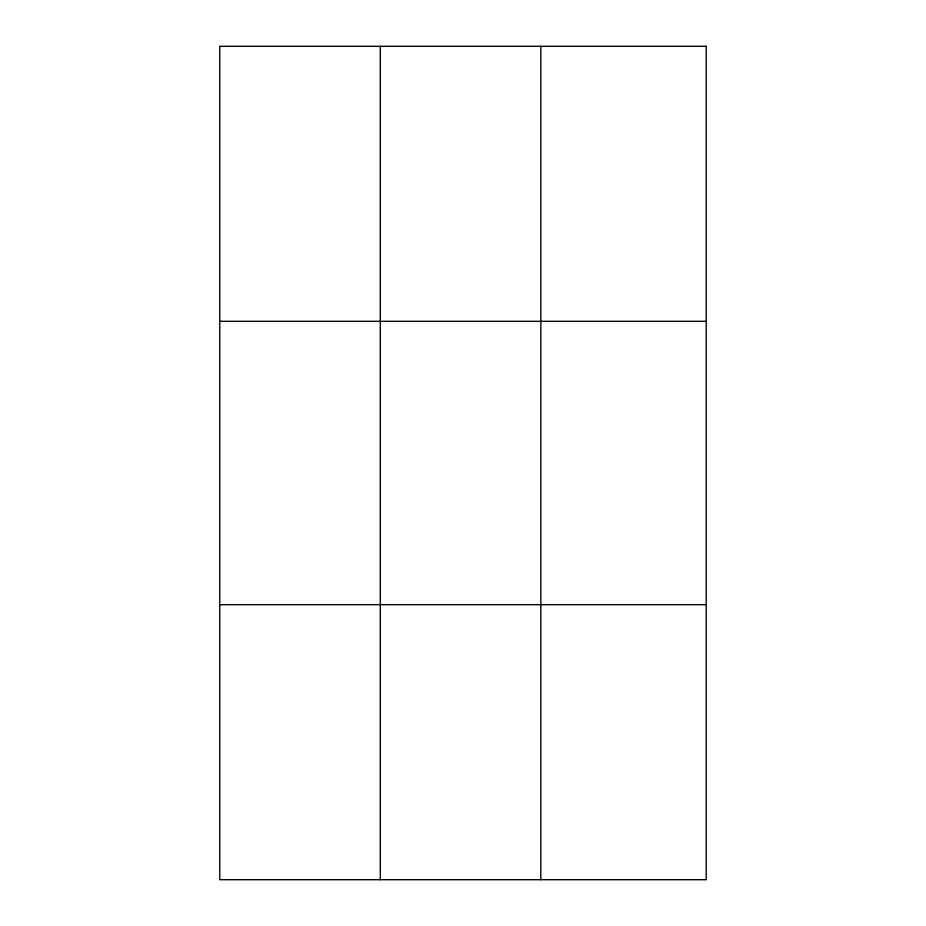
<?xml version="1.0" encoding="UTF-8"?>
<svg xmlns="http://www.w3.org/2000/svg" width="926" height="926" viewBox="0 0 926 926"><rect width="100%" height="100%" fill="white"/><g stroke="black" fill="none" stroke-linecap="round" stroke-linejoin="round"><path stroke-width="1.39" d="M380.297 879.7L380.297 46.3M540.83 879.7L540.83 46.3M219.775 321.322L706.225 321.322M219.775 604.678L706.225 604.678M706.225 46.3L706.225 879.7L219.775 879.7L219.775 46.3L706.225 46.3"/></g></svg>
